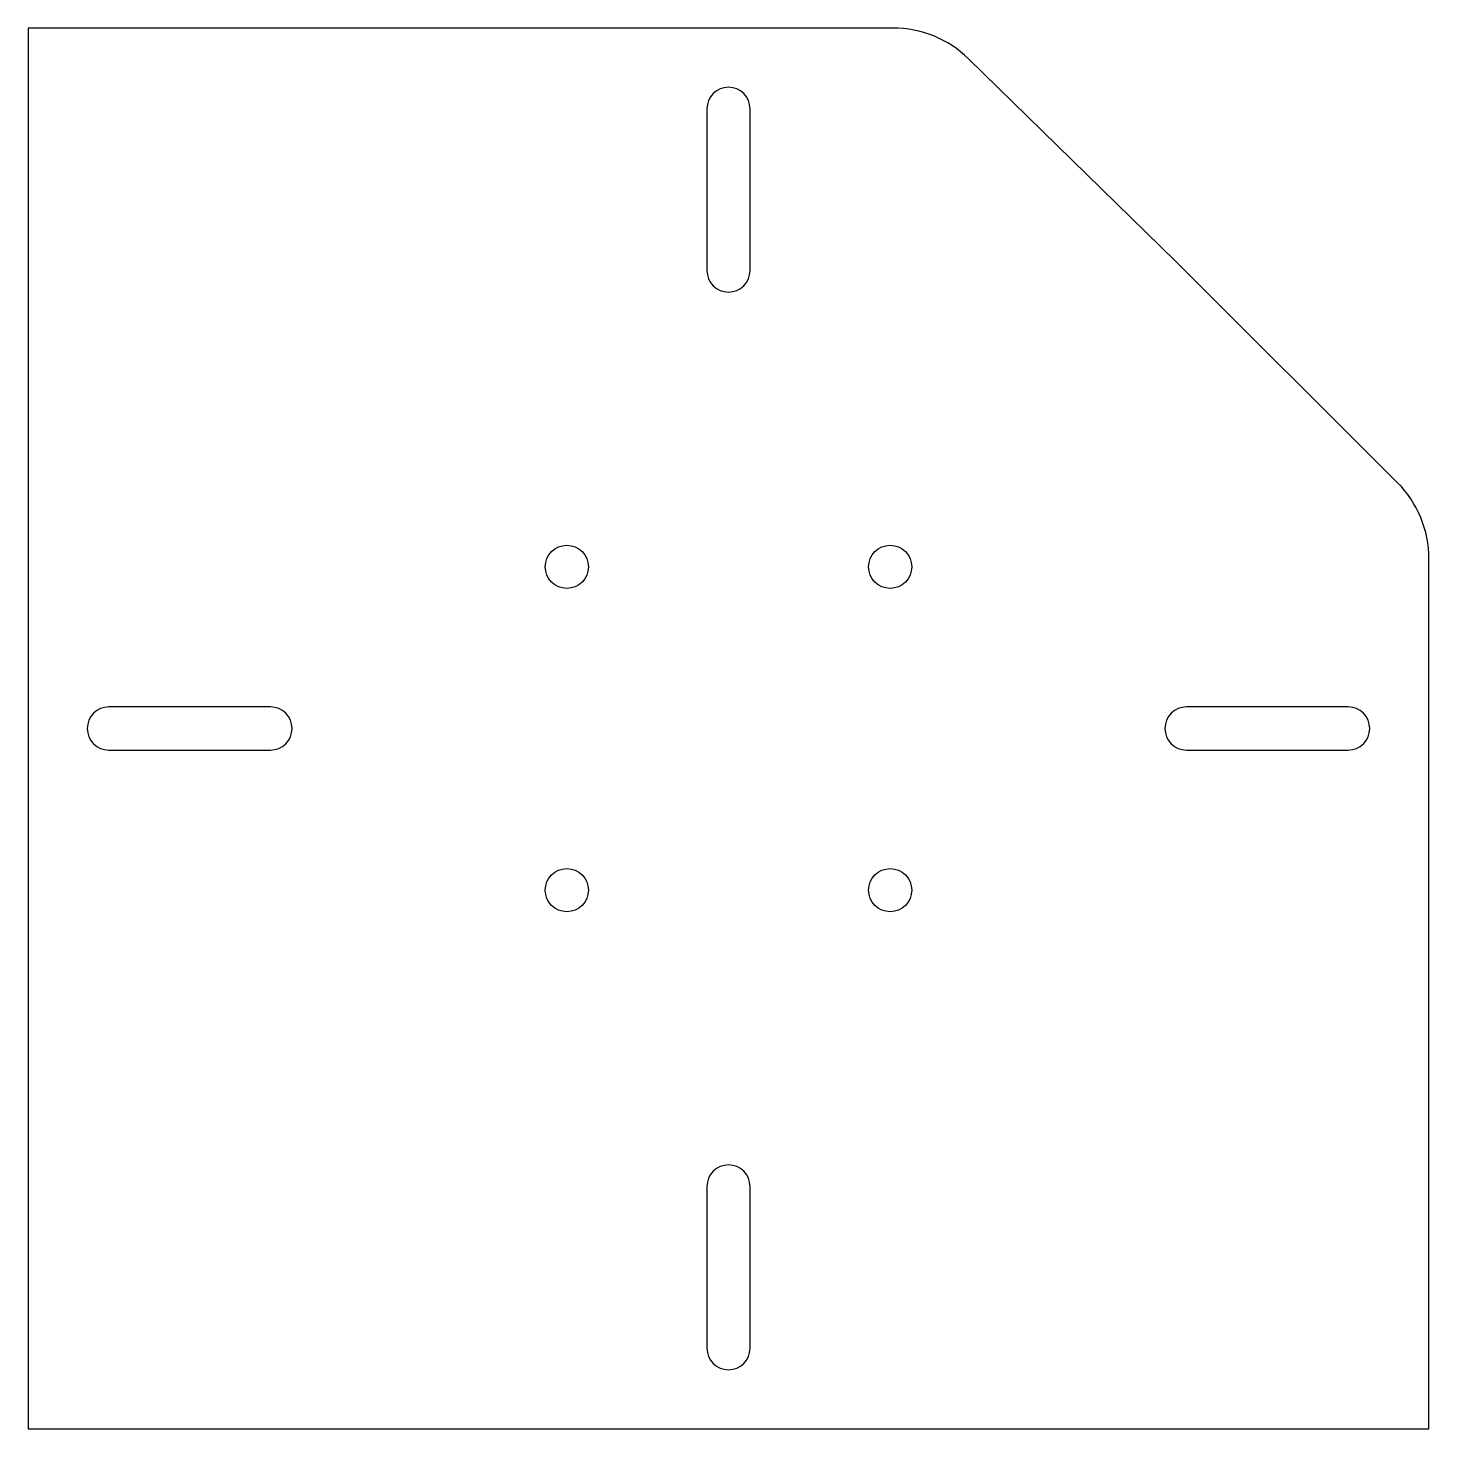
# Model space of a CAD drawing. Header units: millimetres. Extents: x -65 to 65, y -65 to 65.
import ezdxf

# ---------------------------------------------------------------- set-up
doc = ezdxf.new("R2010")
doc.units = ezdxf.units.MM

msp = doc.modelspace()

# ---------------------------------------------------------------- linework, layer by layer
at = {"color": 7, "linetype": 'Continuous', "lineweight": 25}
for p, q in [((15.27, 65), (-65, 65)), ((-65, 65), (-65, -65)), ((41.48, 43.35), (22.26, 62.15)), ((-2, 57.5), (-2, 42.5)), ((2, 42.5), (2, 57.5)), ((41.48, 43.35), (62.06, 22.83)), ((65, -65), (65, 15.75)), ((-42.5, 2), (-57.5, 2)), ((57.5, 2), (42.5, 2)), ((-57.5, -2), (-42.5, -2)), ((42.5, -2), (57.5, -2)), ((-2, -42.5), (-2, -57.5)), ((2, -57.5), (2, -42.5)), ((-65, -65), (65, -65))]:
    msp.add_line(p, q, dxfattribs=at)
for centre in [(-15, 15), (15, 15), (15, -15), (-15, -15)]:
    msp.add_circle(centre, 2, dxfattribs=at)
for centre, radius, start, end in [((15.27, 55), 10, 45.64, 90), ((0, 57.5), 2, 0, 180), ((0, 42.5), 2, 180, 0), ((55, 15.75), 10, 0, 45.0845), ((-57.5, 0), 2, 90, 270), ((-42.5, 0), 2, 270, 90), ((42.5, 0), 2, 90, 270), ((57.5, 0), 2, 270, 90), ((0, -42.5), 2, 0, 180), ((0, -57.5), 2, 180, 0)]:
    msp.add_arc(centre, radius, start, end, dxfattribs=at)

doc.saveas('drawing.dxf')
